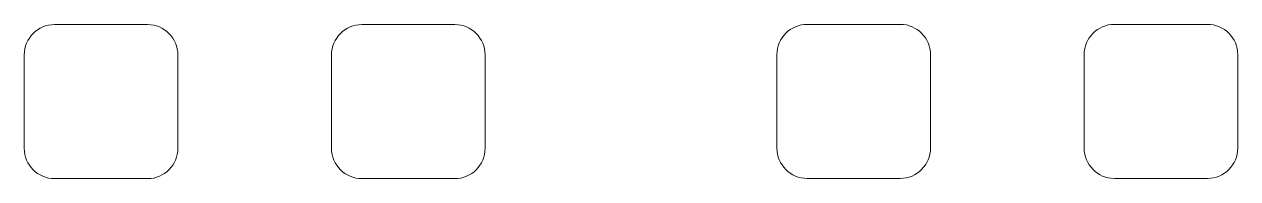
# Model space of a CAD drawing. Header units: inches. Extents: x 33.5 to 112.5, y -101 to -91.
import ezdxf

# ---------------------------------------------------------------- set-up
doc = ezdxf.new("R2010")
doc.units = ezdxf.units.IN
doc.header["$MEASUREMENT"] = 0
doc.layers.add('Layer 2', color=7, linetype='Continuous')

# ---------------------------------------------------------------- blocks, each defined once
blk = doc.blocks.new('block 2')
at = {"layer": 'Layer 2', "lineweight": 0}
for points in [[(41.551, -91.015), (41.551, -91.015), (35.494, -91.015), (35.494, -91.015), (34.41, -91.015), (33.523, -91.902), (33.523, -92.986), (33.523, -92.986), (33.523, -99.044), (33.523, -99.044), (33.523, -100.128), (34.41, -101.015), (35.494, -101.015), (35.494, -101.015), (41.551, -101.015), (41.551, -101.015), (42.636, -101.015), (43.523, -100.128), (43.523, -99.044), (43.523, -99.044), (43.523, -92.986), (43.523, -92.986), (43.523, -91.902), (42.636, -91.015), (41.551, -91.015)], [(61.554, -91.015), (61.554, -91.015), (55.496, -91.015), (55.496, -91.015), (54.412, -91.015), (53.525, -91.902), (53.525, -92.986), (53.525, -92.986), (53.525, -99.044), (53.525, -99.044), (53.525, -100.128), (54.412, -101.015), (55.496, -101.015), (55.496, -101.015), (61.554, -101.015), (61.554, -101.015), (62.638, -101.015), (63.525, -100.128), (63.525, -99.044), (63.525, -99.044), (63.525, -92.986), (63.525, -92.986), (63.525, -91.902), (62.638, -91.015), (61.554, -91.015)], [(90.554, -90.999), (90.554, -90.999), (84.496, -90.999), (84.496, -90.999), (83.412, -90.999), (82.525, -91.886), (82.525, -92.971), (82.525, -92.971), (82.525, -99.028), (82.525, -99.028), (82.525, -100.112), (83.412, -100.999), (84.496, -100.999), (84.496, -100.999), (90.554, -100.999), (90.554, -100.999), (91.638, -100.999), (92.525, -100.112), (92.525, -99.028), (92.525, -99.028), (92.525, -92.971), (92.525, -92.971), (92.525, -91.886), (91.638, -90.999), (90.554, -90.999)], [(110.554, -90.999), (110.554, -90.999), (104.496, -90.999), (104.496, -90.999), (103.412, -90.999), (102.525, -91.886), (102.525, -92.971), (102.525, -92.971), (102.525, -99.028), (102.525, -99.028), (102.525, -100.112), (103.412, -100.999), (104.496, -100.999), (104.496, -100.999), (110.554, -100.999), (110.554, -100.999), (111.638, -100.999), (112.525, -100.112), (112.525, -99.028), (112.525, -99.028), (112.525, -92.971), (112.525, -92.971), (112.525, -91.886), (111.638, -90.999), (110.554, -90.999)]]:
    blk.add_open_spline(points, degree=3, knots=[0, 0, 0, 0, 1, 1, 1, 2, 2, 2, 3, 3, 3, 4, 4, 4, 5, 5, 5, 6, 6, 6, 7, 7, 7, 8, 8, 8, 8], dxfattribs=at)

msp = doc.modelspace()

# ---------------------------------------------------------------- block references
at = {"layer": 'Layer 2'}
msp.add_blockref('block 2', (0, 0), dxfattribs=at)

doc.saveas('drawing.dxf')
